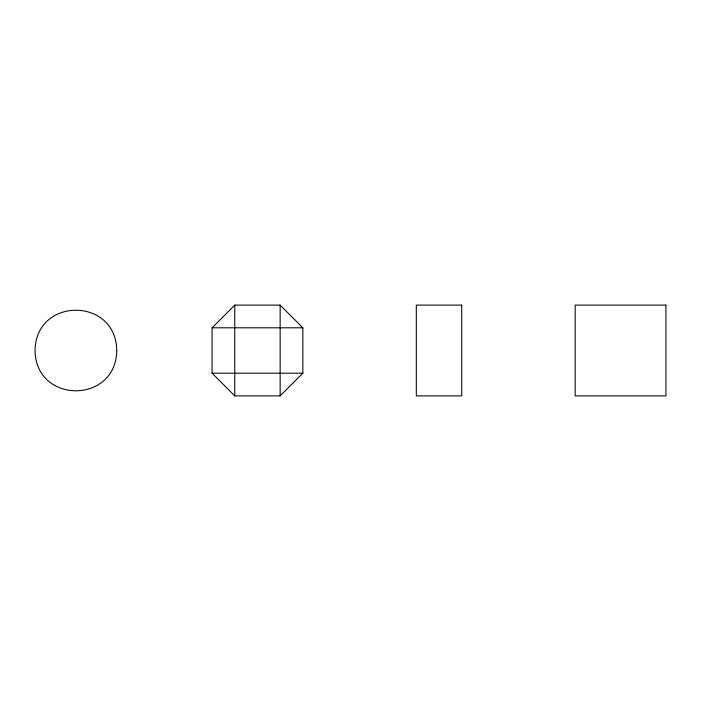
<?xml version="1.0" encoding="UTF-8"?>
<svg xmlns="http://www.w3.org/2000/svg" width="701" height="701" viewBox="0 0 701 701"><rect width="100%" height="100%" fill="white"/><g stroke="black" fill="none" stroke-linecap="round" stroke-linejoin="round"><path stroke-width="1.05" d="M212.061 327.805L234.756 305.11L280.146 305.11L302.841 327.805L302.841 373.195L280.146 395.89L234.756 395.89L212.061 373.195L212.061 327.805L302.841 327.805M212.061 373.195L302.841 373.195M280.146 305.11L280.146 395.89M234.756 305.11L234.756 395.89M116.752 350.5C116.051 404.205 35.751 404.205 35.05 350.5C35.751 296.795 116.051 296.803 116.752 350.5M461.705 305.11L416.315 305.11L416.315 395.89L461.705 395.89L461.705 305.11M665.95 305.11L575.17 305.11L575.17 395.89L665.95 395.89L665.95 305.11"/></g></svg>
